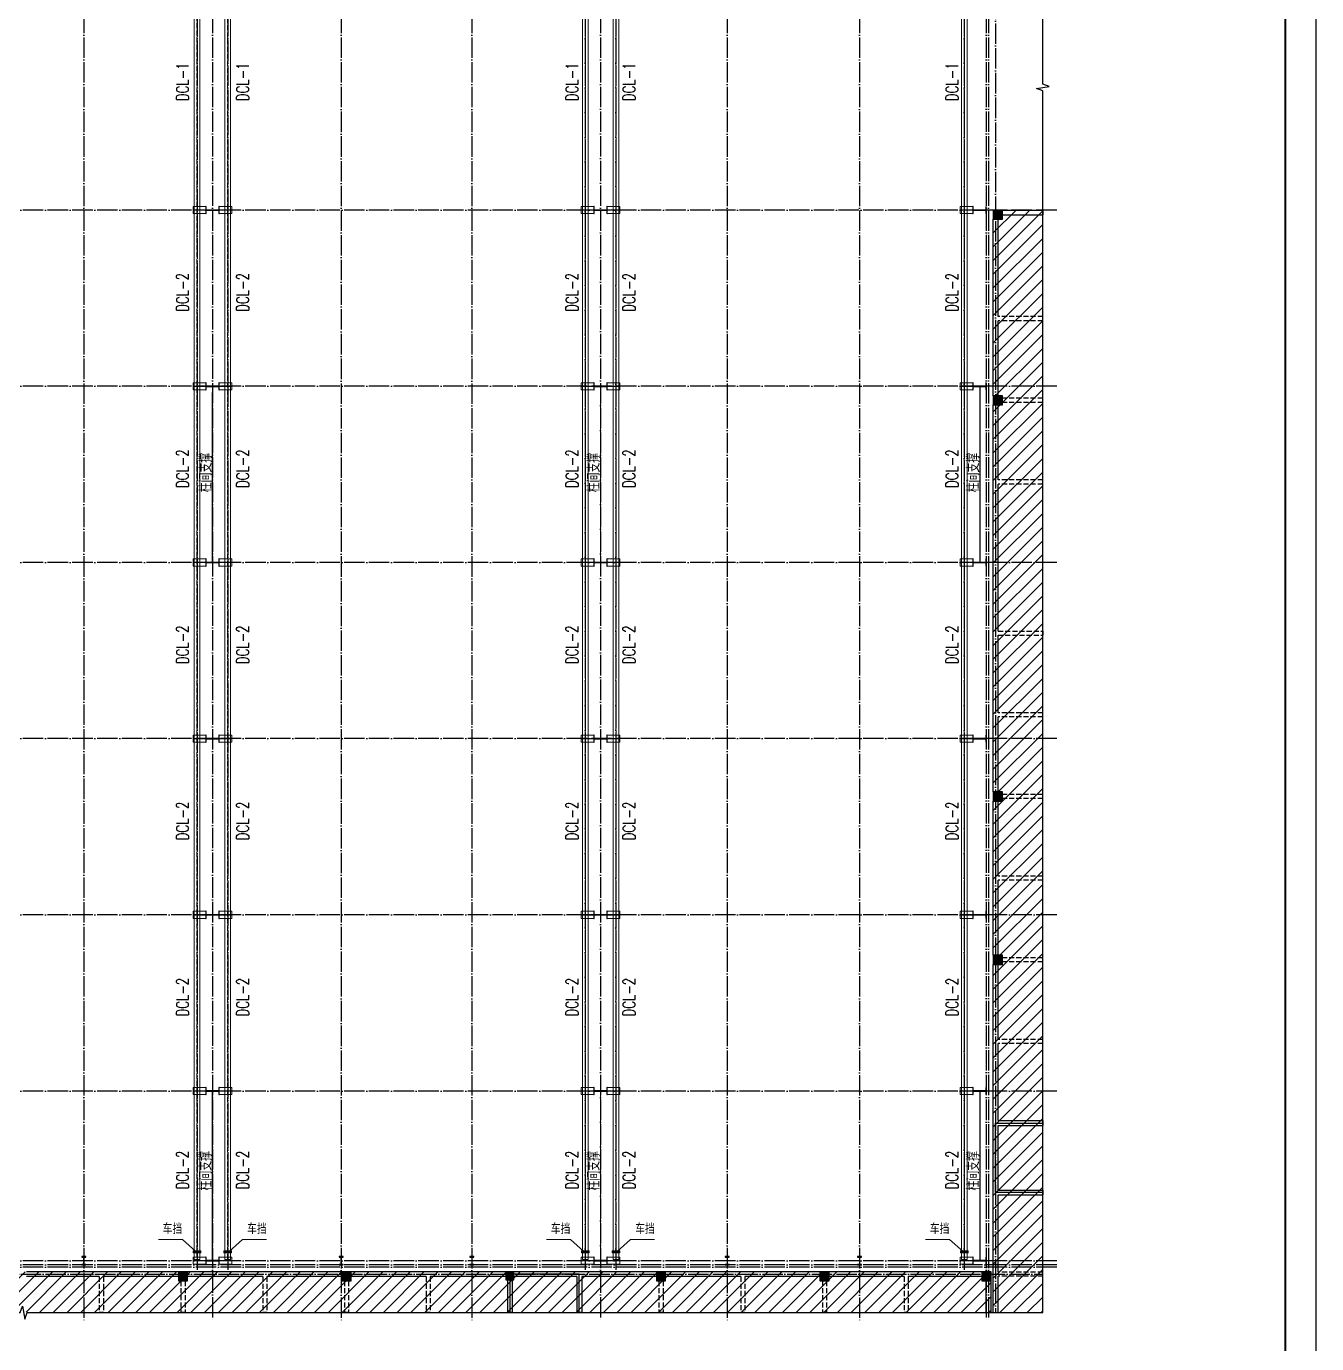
# Model space of a CAD drawing. Extents: x 447413 to 2975780, y -1432727 to 1301644.
# Drawn here: x 2316756 to 2379922, y -103182 to -38659 of the extents above; entities that cross this region are included whole.
import ezdxf
from ezdxf.enums import TextEntityAlignment as Align

# ---------------------------------------------------------------- set-up
doc = ezdxf.new("R2010")
doc.units = 0
doc.header["$LTSCALE"] = 1000
doc.header["$MEASUREMENT"] = 0
doc.linetypes.add('DASH', pattern=[0.35, 0.25, -0.1])
doc.linetypes.add('DOTE', pattern=[2.42, 2, -0.2, 0.02, -0.2])
for name, color, linetype in [('3T_WOOD', 21, 'Continuous'), ('__0', 7, 'Continuous'), ('COLUMN', 9, 'Continuous'), ('DIM_SYMB', 3, 'Continuous'), ('DOTE', 1, 'Continuous'), ('PUB_HATCH', 8, 'Continuous'), ('PUB_TEXT', 7, 'Continuous'), ('X公厕', 21, 'Continuous'), ('图框', 253, 'Continuous'), ('柱子', 3, 'Continuous'), ('柱间支撑', 5, 'Continuous')]:
    doc.layers.add(name, color=color, linetype=linetype)
for name, color, linetype, lineweight in [('BEAM_CON', 4, 'Continuous', 0), ('WALL', 140, 'Continuous', 25), ('钢梁', 141, 'Continuous', 18)]:
    doc.layers.add(name, color=color, linetype=linetype, lineweight=lineweight)
doc.styles.add('HZTXT', font='romans.shx', dxfattribs={"bigfont": 'hztxt.shx'})
doc.styles.add('TSSD_REIN', font='Tssdeng.shx', dxfattribs={"width": 0.7, "bigfont": 'hztxt.shx'})
doc.styles.add('样式 1', font='Tssdeng.shx', dxfattribs={"width": 0.7, "bigfont": 'hztxt.shx'})

# ---------------------------------------------------------------- blocks, each defined once
blk = doc.blocks.new('A$C6B0021A6')
at = {"layer": '图框', "color": 2, "const_width": 40, "elevation": -84000}
blk.add_lwpolyline([(20, 84120), (118920, 84120), (118920, 20), (20, 20)], close=True, dxfattribs=at)
at = {"layer": '图框', "color": 153, "const_width": 58, "elevation": -84000}
blk.add_lwpolyline([(111420, 1020), (2520, 1020), (2520, 83120), (111420, 83120)], close=True, dxfattribs=at)
blk = doc.blocks.new('_FZH')
blk.add_lwpolyline([(-0.5, -0.5), (0.5, -0.5), (0.5, 0.5), (-0.5, 0.5)], close=True)
at = {"layer": 'PUB_HATCH'}
blk.add_solid([(-0.5, -0.5), (0.5, -0.5), (-0.5, 0.5), (0.5, 0.5)], dxfattribs=at)

msp = doc.modelspace()

# ---------------------------------------------------------------- hatches: boundary and pattern name
at = {"layer": 'PUB_HATCH'}
h = msp.add_hatch(dxfattribs=at)
h.set_pattern_fill('ANSI31', color=256, scale=300, style=0)
h.set_pattern_definition([(45, (2335527.2, -32885.7), (-336.7596, 336.7596), [])])
h.paths.add_polyline_path([(2364085.8, -47659), (2366515.7, -47659), (2366515.7, -101663.5), (2364085.8, -101663.5)])
h = msp.add_hatch(dxfattribs=at)
h.set_pattern_fill('ANSI31', color=256, scale=300, style=0)
h.set_pattern_definition([(45, (2031895.8, -32885.7), (-336.7596, 336.7596), [])])
h.paths.add_polyline_path([(2363985.8, -99668.5), (2267966.1, -99668.5), (2267966.1, -101636.9), (2363985.8, -101636.9)])

# ---------------------------------------------------------------- linework, layer by layer
at = {"layer": '3T_WOOD', "linetype": 'DASH'}
for p, q in [((2366515.7, -52878.5, 126000), (2364325.8, -52878.5, 126000)), ((2366515.7, -53078.5, 126000), (2366515.7, -52878.5, 126000)), ((2366515.7, -53078.5, 126000), (2364325.8, -53078.5, 126000)), ((2366515.7, -56878.5, 126000), (2364535.8, -56878.5, 126000)), ((2366515.7, -57078.5, 126000), (2364535.8, -57078.5, 126000)), ((2366515.7, -57078.5, 126000), (2366515.7, -56878.5, 126000)), ((2366515.7, -60878.5, 126000), (2364325.8, -60878.5, 126000)), ((2366515.7, -61078.5, 126000), (2364325.8, -61078.5, 126000)), ((2366515.7, -61078.5, 126000), (2366515.7, -60878.5, 126000)), ((2364325.8, -68278.5, 126000), (2366515.7, -68278.5, 126000)), ((2366515.7, -68278.5, 126000), (2366515.7, -68478.5, 126000)), ((2364325.8, -68478.5, 126000), (2366515.7, -68478.5, 126000)), ((2366515.7, -72278.5, 126000), (2364325.8, -72278.5, 126000)), ((2366515.7, -72478.5, 126000), (2364325.8, -72478.5, 126000)), ((2366515.7, -72478.5, 126000), (2366515.7, -72278.5, 126000)), ((2366515.7, -76278.5, 126000), (2364535.8, -76278.5, 126000)), ((2366515.7, -76478.5, 126000), (2364535.8, -76478.5, 126000)), ((2366515.7, -76478.5, 126000), (2366515.7, -76278.5, 126000)), ((2366515.7, -80278.5, 126000), (2364325.8, -80278.5, 126000)), ((2366515.7, -80478.5, 126000), (2364325.8, -80478.5, 126000)), ((2366515.7, -80478.5, 126000), (2366515.7, -80278.5, 126000)), ((2366515.7, -84278.5, 126000), (2364535.8, -84278.5, 126000)), ((2366515.7, -84478.5, 126000), (2364535.8, -84478.5, 126000)), ((2366515.7, -84478.5, 126000), (2366515.7, -84278.5, 126000)), ((2366515.7, -88278.5, 126000), (2364325.8, -88278.5, 126000)), ((2366515.7, -88478.5, 126000), (2366515.7, -88278.5, 126000)), ((2366515.7, -88478.5, 126000), (2364325.8, -88478.5, 126000)), ((2320326.1, -99898.5, 126000), (2320326.1, -101663.5, 126000)), ((2320526.1, -99898.5, 126000), (2320526.1, -101663.5, 126000)), ((2328326.1, -99898.5, 126000), (2328326.1, -101663.5, 126000)), ((2328526.1, -99898.5, 126000), (2328526.1, -101663.5, 126000)), ((2336326.1, -99898.5, 126000), (2336326.1, -101663.5, 126000)), ((2336526.1, -99898.5, 126000), (2336526.1, -101663.5, 126000)), ((2351726.1, -99898.5, 126000), (2351726.1, -101663.5, 126000)), ((2351926.1, -99898.5, 126000), (2351926.1, -101663.5, 126000)), ((2359726.1, -99898.5, 126000), (2359726.1, -101663.5, 126000)), ((2359926.1, -99898.5, 126000), (2359926.1, -101663.5, 126000)), ((2366515.7, -99678.5, 126000), (2364325.8, -99678.5, 126000)), ((2366515.7, -99878.5, 126000), (2364325.8, -99878.5, 126000)), ((2366515.7, -99878.5, 126000), (2366515.7, -99678.5, 126000)), ((2324326.1, -100108.5, 126000), (2324326.1, -101663.5, 126000)), ((2324526.1, -100108.5, 126000), (2324526.1, -101663.5, 126000)), ((2332326.1, -100108.5, 126000), (2332326.1, -101663.5, 126000)), ((2332526.1, -100108.5, 126000), (2332526.1, -101663.5, 126000)), ((2347726.1, -100108.5, 126000), (2347726.1, -101663.5, 126000)), ((2347926.1, -100108.5, 126000), (2347926.1, -101663.5, 126000)), ((2355726.1, -100108.5, 126000), (2355726.1, -101663.5, 126000)), ((2355926.1, -100108.5, 126000), (2355926.1, -101663.5, 126000)), ((2320526.1, -101663.5, 126000), (2320326.1, -101663.5, 126000)), ((2324526.1, -101663.5, 126000), (2324326.1, -101663.5, 126000)), ((2328526.1, -101663.5, 126000), (2328326.1, -101663.5, 126000)), ((2332526.1, -101663.5, 126000), (2332326.1, -101663.5, 126000)), ((2336526.1, -101663.5, 126000), (2336326.1, -101663.5, 126000)), ((2347926.1, -101663.5, 126000), (2347726.1, -101663.5, 126000)), ((2351926.1, -101663.5, 126000), (2351726.1, -101663.5, 126000)), ((2355926.1, -101663.5, 126000), (2355726.1, -101663.5, 126000)), ((2359926.1, -101663.5, 126000), (2359726.1, -101663.5, 126000))]:
    msp.add_line(p, q, dxfattribs=at)
at = {"layer": '__0', "ltscale": 5, "elevation": 126000}
msp.add_lwpolyline([(2364085.8, -47659), (2366515.7, -47659)], dxfattribs=at)
at = {"layer": 'BEAM_CON'}
for p, q in [((2323218.6, -98083.1, 126000), (2324396.8, -98083.1, 126000)), ((2324396.8, -98083.1, 126000), (2325054.6, -98669.4, 126000)), ((2327334.9, -98083.1, 126000), (2326677, -98669.4, 126000)), ((2328513, -98083.1, 126000), (2327334.9, -98083.1, 126000)), ((2342218.6, -98083.1, 126000), (2343396.8, -98083.1, 126000)), ((2343396.8, -98083.1, 126000), (2344054.6, -98669.4, 126000)), ((2346334.9, -98083.1, 126000), (2345677, -98669.4, 126000)), ((2347513, -98083.1, 126000), (2346334.9, -98083.1, 126000)), ((2360773.6, -98083.1, 126000), (2361951.8, -98083.1, 126000)), ((2361951.8, -98083.1, 126000), (2362609.6, -98669.4, 126000))]:
    msp.add_line(p, q, dxfattribs=at)
at = {"layer": 'BEAM_CON', "elevation": 126000}
for points in [[(2325255.8, -99053.8), (2325255.8, 15744.8), (2324975.8, 15744.8), (2324975.8, -99053.8)], [(2326475.8, -99053.8), (2326475.8, 15744.8), (2326755.8, 15744.8), (2326755.8, -99053.8)], [(2344255.8, -99053.8), (2344255.8, 15744.8), (2343975.8, 15744.8), (2343975.8, -99053.8)], [(2345475.8, -99053.8), (2345475.8, 15744.8), (2345755.8, 15744.8), (2345755.8, -99053.8)], [(2362810.8, -99053.8), (2362810.8, 15744.8), (2362530.8, 15744.8), (2362530.8, -99053.8)]]:
    msp.add_lwpolyline(points, close=True, dxfattribs=at)
at = {"layer": 'BEAM_CON', "linetype": 'DASH', "elevation": 126000}
for points in [[(2325125.8, -99053.8), (2325125.8, 15744.8), (2325105.8, 15744.8), (2325105.8, -99053.8)], [(2326605.8, -99053.8), (2326605.8, 15744.8), (2326625.8, 15744.8), (2326625.8, -99053.8)], [(2344125.8, -99053.8), (2344125.8, 15744.8), (2344105.8, 15744.8), (2344105.8, -99053.8)], [(2345605.8, -99053.8), (2345605.8, 15744.8), (2345625.8, 15744.8), (2345625.8, -99053.8)], [(2362680.8, -99053.8), (2362680.8, 15744.8), (2362660.8, 15744.8), (2362660.8, -99053.8)]]:
    msp.add_lwpolyline(points, close=True, dxfattribs=at)
at = {"layer": 'DIM_SYMB', "elevation": 126000}
for points in [[(2366515.7, -101663.5), (2366515.7, -41826.1), (2366200.7, -41711.4), (2366830.7, -41600.4), (2366515.7, -41488.6), (2366515.7, 18348.8)], [(2266739.9, -101663.5), (2316459.1, -101663.5), (2316573.7, -101348.5), (2316684.8, -101978.5), (2316796.6, -101663.5), (2366515.7, -101663.5)]]:
    msp.add_lwpolyline(points, dxfattribs=at)
at = {"layer": 'DOTE', "color": 8, "linetype": 'DOTE', "ltscale": 0.5}
for p, q in [((2325865.8, 18882.2, 126000), (2325865.8, -102105.1, 126000)), ((2344865.8, 18882.2, 126000), (2344865.8, -102105.1, 126000)), ((2363865.8, 18882.2, 126000), (2363865.8, -102105.1, 126000)), ((2367195, -56288.5, 126000), (2266776.3, -56288.5, 126000)), ((2367195, -64918.5, 126000), (2266776.3, -64918.5, 126000)), ((2367195, -73548.5, 126000), (2266776.3, -73548.5, 126000)), ((2367195, -82178.5, 126000), (2266776.3, -82178.5, 126000)), ((2367195, -90808.5, 126000), (2266776.3, -90808.5, 126000)), ((2367195, -99118.5, 126000), (2266776.3, -99118.5, 126000)), ((2367195, -99438.5, 126000), (2266776.3, -99438.5, 126000))]:
    msp.add_line(p, q, dxfattribs=at)
at = {"layer": 'DOTE', "linetype": 'DOTE', "ltscale": 0.5}
for p, q in [((2363745.8, 18882.2, 126000), (2363745.8, -102105.1, 126000)), ((2367195, -47659, 126000), (2266776.3, -47659, 126000)), ((2367195, -99318.5, 126000), (2266776.3, -99318.5, 126000))]:
    msp.add_line(p, q, dxfattribs=at)
at = {"layer": 'DOTE', "color": 4, "linetype": 'DOTE', "ltscale": 0.5}
for p, q in [((2325115.8, 16299.7, 126000), (2325115.8, -99574.3, 126000)), ((2326615.8, 16299.7, 126000), (2326615.8, -99574.3, 126000)), ((2344115.8, 16299.7, 126000), (2344115.8, -99574.3, 126000)), ((2345615.8, 16299.7, 126000), (2345615.8, -99574.3, 126000)), ((2362670.8, 16299.7, 126000), (2362670.8, -99574.3, 126000))]:
    msp.add_line(p, q, dxfattribs=at)
at = {"layer": 'DOTE', "color": 8, "linetype": 'DOTE', "ltscale": 0.5, "elevation": 126000}
for points in [[(2319566.1, 18874.7), (2319566.1, -102111.2)], [(2332166.1, 18874.7), (2332166.1, -102111.2)], [(2338566.1, 18874.7), (2338566.1, -102111.2)], [(2351066.1, 18874.7), (2351066.1, -102111.2)], [(2357546.1, 18874.7), (2357546.1, -102111.2)], [(2364205.8, 18348.8), (2364205.8, -101663.5)], [(2268086.1, -99778.5), (2366515.7, -99778.5)]]:
    msp.add_lwpolyline(points, dxfattribs=at)
at = {"layer": 'WALL'}
for p, q in [((2364535.8, -47659, 126000), (2366515.7, -47659, 126000)), ((2366515.7, -47659, 126000), (2366515.7, -47899, 126000)), ((2364085.8, -52978.5, 126000), (2364085.8, -48109, 126000)), ((2364325.8, -52878.5, 126000), (2364325.8, -48109, 126000)), ((2364535.8, -47899, 126000), (2366515.7, -47899, 126000)), ((2364085.8, -56753.5, 126000), (2364085.8, -52978.5, 126000)), ((2364325.8, -56753.5, 126000), (2364325.8, -53078.5, 126000)), ((2364085.8, -60978.5, 126000), (2364085.8, -57203.5, 126000)), ((2364325.8, -60878.5, 126000), (2364325.8, -57203.5, 126000)), ((2364085.8, -68378.5, 126000), (2364085.8, -60978.5, 126000)), ((2364325.8, -68278.5, 126000), (2364325.8, -61078.5, 126000)), ((2364085.8, -72378.5, 126000), (2364085.8, -68378.5, 126000)), ((2364325.8, -72278.5, 126000), (2364325.8, -68478.5, 126000)), ((2364085.8, -76153.5, 126000), (2364085.8, -72378.5, 126000)), ((2364325.8, -76153.5, 126000), (2364325.8, -72478.5, 126000)), ((2364085.8, -80378.5, 126000), (2364085.8, -76603.5, 126000)), ((2364325.8, -80278.5, 126000), (2364325.8, -76603.5, 126000)), ((2364085.8, -84153.5, 126000), (2364085.8, -80378.5, 126000)), ((2364325.8, -84153.5, 126000), (2364325.8, -80478.5, 126000)), ((2364085.8, -88378.5, 126000), (2364085.8, -84603.5, 126000)), ((2364325.8, -88278.5, 126000), (2364325.8, -84603.5, 126000)), ((2364085.8, -92378.5, 126000), (2364085.8, -88378.5, 126000)), ((2364325.8, -92258.5, 126000), (2364325.8, -88478.5, 126000)), ((2364325.8, -92258.5, 126000), (2366515.7, -92258.5, 126000)), ((2366515.7, -92258.5, 126000), (2366515.7, -92498.5, 126000)), ((2364085.8, -95778.5, 126000), (2364085.8, -92378.5, 126000)), ((2364325.8, -92498.5, 126000), (2366515.7, -92498.5, 126000)), ((2364325.8, -95658.5, 126000), (2364325.8, -92498.5, 126000)), ((2364085.8, -99778.5, 126000), (2364085.8, -95778.5, 126000)), ((2364325.8, -95658.5, 126000), (2366515.7, -95658.5, 126000)), ((2364325.8, -99678.5, 126000), (2364325.8, -95898.5, 126000)), ((2364325.8, -95898.5, 126000), (2366515.7, -95898.5, 126000)), ((2366515.7, -95658.5, 126000), (2366515.7, -95898.5, 126000)), ((2320426.1, -99658.5, 126000), (2316756.1, -99658.5, 126000)), ((2320326.1, -99898.5, 126000), (2316756.1, -99898.5, 126000)), ((2324201.1, -99658.5, 126000), (2320426.1, -99658.5, 126000)), ((2324201.1, -99898.5, 126000), (2320526.1, -99898.5, 126000)), ((2328426.1, -99658.5, 126000), (2324651.1, -99658.5, 126000)), ((2328326.1, -99898.5, 126000), (2324651.1, -99898.5, 126000)), ((2332201.1, -99658.5, 126000), (2328426.1, -99658.5, 126000)), ((2332201.1, -99898.5, 126000), (2328526.1, -99898.5, 126000)), ((2336426.1, -99658.5, 126000), (2332651.1, -99658.5, 126000)), ((2336326.1, -99898.5, 126000), (2332651.1, -99898.5, 126000)), ((2340226, -99658.5, 126000), (2336426.1, -99658.5, 126000)), ((2340226, -99898.5, 126000), (2336526.1, -99898.5, 126000)), ((2343826.1, -99658.5, 126000), (2340626, -99658.5, 126000)), ((2343706.1, -99898.5, 126000), (2340626, -99898.5, 126000)), ((2343706.1, -99898.5, 126000), (2343706.1, -101663.5, 126000)), ((2347601.1, -99658.5, 126000), (2343826.1, -99658.5, 126000)), ((2347601.1, -99898.5, 126000), (2343946.1, -99898.5, 126000)), ((2343946.1, -99898.5, 126000), (2343946.1, -101663.5, 126000)), ((2351826.1, -99658.5, 126000), (2348051.1, -99658.5, 126000)), ((2351726.1, -99898.5, 126000), (2348051.1, -99898.5, 126000)), ((2355601.1, -99658.5, 126000), (2351826.1, -99658.5, 126000)), ((2355601.1, -99898.5, 126000), (2351926.1, -99898.5, 126000)), ((2359826.1, -99658.5, 126000), (2356051.1, -99658.5, 126000)), ((2359726.1, -99898.5, 126000), (2356051.1, -99898.5, 126000)), ((2363535.8, -99658.5, 126000), (2359826.1, -99658.5, 126000)), ((2363535.8, -99898.5, 126000), (2359926.1, -99898.5, 126000)), ((2364085.8, -101663.5, 126000), (2364085.8, -99778.5, 126000)), ((2364325.8, -101663.5, 126000), (2364325.8, -99878.5, 126000)), ((2340306.1, -100058.5, 126000), (2340306.1, -101663.5, 126000)), ((2340546.1, -100058.5, 126000), (2340546.1, -101663.5, 126000)), ((2363745.8, -101663.5, 126000), (2363745.8, -100108.5, 126000)), ((2363985.8, -101663.5, 126000), (2363985.8, -100108.5, 126000)), ((2340546.1, -101663.5, 126000), (2340306.1, -101663.5, 126000)), ((2343946.1, -101663.5, 126000), (2343706.1, -101663.5, 126000)), ((2363745.8, -101663.5, 126000), (2363985.8, -101663.5, 126000)), ((2364085.8, -101663.5, 126000), (2364325.8, -101663.5, 126000))]:
    msp.add_line(p, q, dxfattribs=at)
at = {"layer": 'X公厕', "ltscale": 5, "elevation": 126000}
for points in [[(2366515.7, -95778.5), (2364205.8, -95778.5), (2364205.8, -92378.5), (2366515.7, -92378.5)], [(2343826.1, -101663.5), (2343826.1, -99778.5), (2340426.1, -99778.5), (2340426.1, -101663.5)]]:
    msp.add_lwpolyline(points, dxfattribs=at)
at = {"layer": '柱子', "color": 6, "ltscale": 100, "elevation": 126000}
for points in [[(2326176.8, -47655), (2325554.8, -47655), (2325554.8, -47484), (2325540.8, -47484), (2325540.8, -47834), (2325554.8, -47834), (2325554.8, -47663), (2326176.8, -47663), (2326176.8, -47834), (2326190.8, -47834), (2326190.8, -47484), (2326176.8, -47484)], [(2345176.8, -47655), (2344554.8, -47655), (2344554.8, -47484), (2344540.8, -47484), (2344540.8, -47834), (2344554.8, -47834), (2344554.8, -47663), (2345176.8, -47663), (2345176.8, -47834), (2345190.8, -47834), (2345190.8, -47484), (2345176.8, -47484)], [(2363731.8, -47655), (2363109.8, -47655), (2363109.8, -47484), (2363095.8, -47484), (2363095.8, -47834), (2363109.8, -47834), (2363109.8, -47663), (2363731.8, -47663), (2363731.8, -47834), (2363745.8, -47834), (2363745.8, -47484), (2363731.8, -47484)], [(2326176.8, -56284.5), (2325554.8, -56284.5), (2325554.8, -56113.5), (2325540.8, -56113.5), (2325540.8, -56463.5), (2325554.8, -56463.5), (2325554.8, -56292.5), (2326176.8, -56292.5), (2326176.8, -56463.5), (2326190.8, -56463.5), (2326190.8, -56113.5), (2326176.8, -56113.5)], [(2345176.8, -56284.5), (2344554.8, -56284.5), (2344554.8, -56113.5), (2344540.8, -56113.5), (2344540.8, -56463.5), (2344554.8, -56463.5), (2344554.8, -56292.5), (2345176.8, -56292.5), (2345176.8, -56463.5), (2345190.8, -56463.5), (2345190.8, -56113.5), (2345176.8, -56113.5)], [(2363731.8, -56284.5), (2363109.8, -56284.5), (2363109.8, -56113.5), (2363095.8, -56113.5), (2363095.8, -56463.5), (2363109.8, -56463.5), (2363109.8, -56292.5), (2363731.8, -56292.5), (2363731.8, -56463.5), (2363745.8, -56463.5), (2363745.8, -56113.5), (2363731.8, -56113.5)], [(2326176.8, -64914.5), (2325554.8, -64914.5), (2325554.8, -64743.5), (2325540.8, -64743.5), (2325540.8, -65093.5), (2325554.8, -65093.5), (2325554.8, -64922.5), (2326176.8, -64922.5), (2326176.8, -65093.5), (2326190.8, -65093.5), (2326190.8, -64743.5), (2326176.8, -64743.5)], [(2345176.8, -64914.5), (2344554.8, -64914.5), (2344554.8, -64743.5), (2344540.8, -64743.5), (2344540.8, -65093.5), (2344554.8, -65093.5), (2344554.8, -64922.5), (2345176.8, -64922.5), (2345176.8, -65093.5), (2345190.8, -65093.5), (2345190.8, -64743.5), (2345176.8, -64743.5)], [(2363731.8, -64914.5), (2363109.8, -64914.5), (2363109.8, -64743.5), (2363095.8, -64743.5), (2363095.8, -65093.5), (2363109.8, -65093.5), (2363109.8, -64922.5), (2363731.8, -64922.5), (2363731.8, -65093.5), (2363745.8, -65093.5), (2363745.8, -64743.5), (2363731.8, -64743.5)], [(2326176.8, -73544.5), (2325554.8, -73544.5), (2325554.8, -73373.5), (2325540.8, -73373.5), (2325540.8, -73723.5), (2325554.8, -73723.5), (2325554.8, -73552.5), (2326176.8, -73552.5), (2326176.8, -73723.5), (2326190.8, -73723.5), (2326190.8, -73373.5), (2326176.8, -73373.5)], [(2345176.8, -73544.5), (2344554.8, -73544.5), (2344554.8, -73373.5), (2344540.8, -73373.5), (2344540.8, -73723.5), (2344554.8, -73723.5), (2344554.8, -73552.5), (2345176.8, -73552.5), (2345176.8, -73723.5), (2345190.8, -73723.5), (2345190.8, -73373.5), (2345176.8, -73373.5)], [(2363731.8, -73544.5), (2363109.8, -73544.5), (2363109.8, -73373.5), (2363095.8, -73373.5), (2363095.8, -73723.5), (2363109.8, -73723.5), (2363109.8, -73552.5), (2363731.8, -73552.5), (2363731.8, -73723.5), (2363745.8, -73723.5), (2363745.8, -73373.5), (2363731.8, -73373.5)], [(2326176.8, -82174.5), (2325554.8, -82174.5), (2325554.8, -82003.5), (2325540.8, -82003.5), (2325540.8, -82353.5), (2325554.8, -82353.5), (2325554.8, -82182.5), (2326176.8, -82182.5), (2326176.8, -82353.5), (2326190.8, -82353.5), (2326190.8, -82003.5), (2326176.8, -82003.5)], [(2345176.8, -82174.5), (2344554.8, -82174.5), (2344554.8, -82003.5), (2344540.8, -82003.5), (2344540.8, -82353.5), (2344554.8, -82353.5), (2344554.8, -82182.5), (2345176.8, -82182.5), (2345176.8, -82353.5), (2345190.8, -82353.5), (2345190.8, -82003.5), (2345176.8, -82003.5)], [(2363731.8, -82174.5), (2363109.8, -82174.5), (2363109.8, -82003.5), (2363095.8, -82003.5), (2363095.8, -82353.5), (2363109.8, -82353.5), (2363109.8, -82182.5), (2363731.8, -82182.5), (2363731.8, -82353.5), (2363745.8, -82353.5), (2363745.8, -82003.5), (2363731.8, -82003.5)], [(2326176.8, -90804.5), (2325554.8, -90804.5), (2325554.8, -90633.5), (2325540.8, -90633.5), (2325540.8, -90983.5), (2325554.8, -90983.5), (2325554.8, -90812.5), (2326176.8, -90812.5), (2326176.8, -90983.5), (2326190.8, -90983.5), (2326190.8, -90633.5), (2326176.8, -90633.5)], [(2345176.8, -90804.5), (2344554.8, -90804.5), (2344554.8, -90633.5), (2344540.8, -90633.5), (2344540.8, -90983.5), (2344554.8, -90983.5), (2344554.8, -90812.5), (2345176.8, -90812.5), (2345176.8, -90983.5), (2345190.8, -90983.5), (2345190.8, -90633.5), (2345176.8, -90633.5)], [(2363731.8, -90804.5), (2363109.8, -90804.5), (2363109.8, -90633.5), (2363095.8, -90633.5), (2363095.8, -90983.5), (2363109.8, -90983.5), (2363109.8, -90812.5), (2363731.8, -90812.5), (2363731.8, -90983.5), (2363745.8, -90983.5), (2363745.8, -90633.5), (2363731.8, -90633.5)], [(2326176.8, -99114.5), (2325554.8, -99114.5), (2325554.8, -98943.5), (2325540.8, -98943.5), (2325540.8, -99293.5), (2325554.8, -99293.5), (2325554.8, -99122.5), (2326176.8, -99122.5), (2326176.8, -99293.5), (2326190.8, -99293.5), (2326190.8, -98943.5), (2326176.8, -98943.5)], [(2345176.8, -99114.5), (2344554.8, -99114.5), (2344554.8, -98943.5), (2344540.8, -98943.5), (2344540.8, -99293.5), (2344554.8, -99293.5), (2344554.8, -99122.5), (2345176.8, -99122.5), (2345176.8, -99293.5), (2345190.8, -99293.5), (2345190.8, -98943.5), (2345176.8, -98943.5)], [(2363731.8, -99114.5), (2363109.8, -99114.5), (2363109.8, -98943.5), (2363095.8, -98943.5), (2363095.8, -99293.5), (2363109.8, -99293.5), (2363109.8, -99122.5), (2363731.8, -99122.5), (2363731.8, -99293.5), (2363745.8, -99293.5), (2363745.8, -98943.5), (2363731.8, -98943.5)]]:
    msp.add_lwpolyline(points, close=True, dxfattribs=at)
for points in [[(2319666.1, -98939.5), (2319666.1, -98918.5), (2319466.1, -98918.5), (2319466.1, -98939.5), (2319546.6, -98939.5, -0.4142136), (2319559.6, -98952.5), (2319559.6, -99284.5, -0.4142136), (2319546.6, -99297.5), (2319466.1, -99297.5), (2319466.1, -99318.5), (2319666.1, -99318.5), (2319666.1, -99297.5), (2319585.6, -99297.5, -0.4142136), (2319572.6, -99284.5), (2319572.6, -98952.5, -0.4142136), (2319585.6, -98939.5)], [(2332266.1, -98939.5), (2332266.1, -98918.5), (2332066.1, -98918.5), (2332066.1, -98939.5), (2332146.6, -98939.5, -0.4142136), (2332159.6, -98952.5), (2332159.6, -99284.5, -0.4142136), (2332146.6, -99297.5), (2332066.1, -99297.5), (2332066.1, -99318.5), (2332266.1, -99318.5), (2332266.1, -99297.5), (2332185.6, -99297.5, -0.4142136), (2332172.6, -99284.5), (2332172.6, -98952.5, -0.4142136), (2332185.6, -98939.5)], [(2338666.1, -98939.5), (2338666.1, -98918.5), (2338466.1, -98918.5), (2338466.1, -98939.5), (2338546.6, -98939.5, -0.4142136), (2338559.6, -98952.5), (2338559.6, -99284.5, -0.4142136), (2338546.6, -99297.5), (2338466.1, -99297.5), (2338466.1, -99318.5), (2338666.1, -99318.5), (2338666.1, -99297.5), (2338585.6, -99297.5, -0.4142136), (2338572.6, -99284.5), (2338572.6, -98952.5, -0.4142136), (2338585.6, -98939.5)], [(2351166.1, -98939.5), (2351166.1, -98918.5), (2350966.1, -98918.5), (2350966.1, -98939.5), (2351046.6, -98939.5, -0.4142136), (2351059.6, -98952.5), (2351059.6, -99284.5, -0.4142136), (2351046.6, -99297.5), (2350966.1, -99297.5), (2350966.1, -99318.5), (2351166.1, -99318.5), (2351166.1, -99297.5), (2351085.6, -99297.5, -0.4142136), (2351072.6, -99284.5), (2351072.6, -98952.5, -0.4142136), (2351085.6, -98939.5)], [(2357646.1, -98939.5), (2357646.1, -98918.5), (2357446.1, -98918.5), (2357446.1, -98939.5), (2357526.6, -98939.5, -0.4142136), (2357539.6, -98952.5), (2357539.6, -99284.5, -0.4142136), (2357526.6, -99297.5), (2357446.1, -99297.5), (2357446.1, -99318.5), (2357646.1, -99318.5), (2357646.1, -99297.5), (2357565.6, -99297.5, -0.4142136), (2357552.6, -99284.5), (2357552.6, -98952.5, -0.4142136), (2357565.6, -98939.5)]]:
    msp.add_lwpolyline(points, format="xyb", close=True, dxfattribs=at)
at = {"layer": '柱间支撑', "linetype": 'DASH', "ltscale": 2.5, "const_width": 60, "elevation": 126000}
for points in [[(2325866.1, -56288.5), (2325861.5, -64910.5)], [(2344866.1, -56288.5), (2344861.5, -64910.5)], [(2363442.8, -56288.5), (2363438.2, -64910.5)], [(2325865.9, -90800.5), (2325861.5, -99110.5)], [(2344865.9, -90800.5), (2344861.5, -99110.5)], [(2363442.6, -90800.5), (2363438.2, -99110.5)]]:
    msp.add_lwpolyline(points, dxfattribs=at)
at = {"layer": '钢梁', "elevation": 126000}
for points in [[(2324915.8, -47834), (2324915.8, -47484), (2325540.8, -47484), (2325540.8, -47834)], [(2324915.8, -47669), (2324915.8, -47649), (2325540.8, -47649), (2325540.8, -47669)], [(2326815.8, -47834), (2326815.8, -47484), (2326190.8, -47484), (2326190.8, -47834)], [(2326815.8, -47669), (2326815.8, -47649), (2326190.8, -47649), (2326190.8, -47669)], [(2343915.8, -47834), (2343915.8, -47484), (2344540.8, -47484), (2344540.8, -47834)], [(2343915.8, -47669), (2343915.8, -47649), (2344540.8, -47649), (2344540.8, -47669)], [(2345815.8, -47834), (2345815.8, -47484), (2345190.8, -47484), (2345190.8, -47834)], [(2345815.8, -47669), (2345815.8, -47649), (2345190.8, -47649), (2345190.8, -47669)], [(2362470.8, -47834), (2362470.8, -47484), (2363095.8, -47484), (2363095.8, -47834)], [(2362470.8, -47669), (2362470.8, -47649), (2363095.8, -47649), (2363095.8, -47669)], [(2324915.8, -56463.5), (2324915.8, -56113.5), (2325540.8, -56113.5), (2325540.8, -56463.5)], [(2326815.8, -56463.5), (2326815.8, -56113.5), (2326190.8, -56113.5), (2326190.8, -56463.5)], [(2343915.8, -56463.5), (2343915.8, -56113.5), (2344540.8, -56113.5), (2344540.8, -56463.5)], [(2345815.8, -56463.5), (2345815.8, -56113.5), (2345190.8, -56113.5), (2345190.8, -56463.5)], [(2362470.8, -56463.5), (2362470.8, -56113.5), (2363095.8, -56113.5), (2363095.8, -56463.5)], [(2324915.8, -56298.5), (2324915.8, -56278.5), (2325540.8, -56278.5), (2325540.8, -56298.5)], [(2326815.8, -56298.5), (2326815.8, -56278.5), (2326190.8, -56278.5), (2326190.8, -56298.5)], [(2343915.8, -56298.5), (2343915.8, -56278.5), (2344540.8, -56278.5), (2344540.8, -56298.5)], [(2345815.8, -56298.5), (2345815.8, -56278.5), (2345190.8, -56278.5), (2345190.8, -56298.5)], [(2362470.8, -56298.5), (2362470.8, -56278.5), (2363095.8, -56278.5), (2363095.8, -56298.5)], [(2324915.8, -65093.5), (2324915.8, -64743.5), (2325540.8, -64743.5), (2325540.8, -65093.5)], [(2324915.8, -64928.5), (2324915.8, -64908.5), (2325540.8, -64908.5), (2325540.8, -64928.5)], [(2326815.8, -65093.5), (2326815.8, -64743.5), (2326190.8, -64743.5), (2326190.8, -65093.5)], [(2326815.8, -64928.5), (2326815.8, -64908.5), (2326190.8, -64908.5), (2326190.8, -64928.5)], [(2343915.8, -65093.5), (2343915.8, -64743.5), (2344540.8, -64743.5), (2344540.8, -65093.5)], [(2343915.8, -64928.5), (2343915.8, -64908.5), (2344540.8, -64908.5), (2344540.8, -64928.5)], [(2345815.8, -65093.5), (2345815.8, -64743.5), (2345190.8, -64743.5), (2345190.8, -65093.5)], [(2345815.8, -64928.5), (2345815.8, -64908.5), (2345190.8, -64908.5), (2345190.8, -64928.5)], [(2362470.8, -65093.5), (2362470.8, -64743.5), (2363095.8, -64743.5), (2363095.8, -65093.5)], [(2362470.8, -64928.5), (2362470.8, -64908.5), (2363095.8, -64908.5), (2363095.8, -64928.5)], [(2324915.8, -73723.5), (2324915.8, -73373.5), (2325540.8, -73373.5), (2325540.8, -73723.5)], [(2324915.8, -73558.5), (2324915.8, -73538.5), (2325540.8, -73538.5), (2325540.8, -73558.5)], [(2326815.8, -73723.5), (2326815.8, -73373.5), (2326190.8, -73373.5), (2326190.8, -73723.5)], [(2326815.8, -73558.5), (2326815.8, -73538.5), (2326190.8, -73538.5), (2326190.8, -73558.5)], [(2343915.8, -73723.5), (2343915.8, -73373.5), (2344540.8, -73373.5), (2344540.8, -73723.5)], [(2343915.8, -73558.5), (2343915.8, -73538.5), (2344540.8, -73538.5), (2344540.8, -73558.5)], [(2345815.8, -73723.5), (2345815.8, -73373.5), (2345190.8, -73373.5), (2345190.8, -73723.5)], [(2345815.8, -73558.5), (2345815.8, -73538.5), (2345190.8, -73538.5), (2345190.8, -73558.5)], [(2362470.8, -73723.5), (2362470.8, -73373.5), (2363095.8, -73373.5), (2363095.8, -73723.5)], [(2362470.8, -73558.5), (2362470.8, -73538.5), (2363095.8, -73538.5), (2363095.8, -73558.5)], [(2324915.8, -82353.5), (2324915.8, -82003.5), (2325540.8, -82003.5), (2325540.8, -82353.5)], [(2324915.8, -82188.5), (2324915.8, -82168.5), (2325540.8, -82168.5), (2325540.8, -82188.5)], [(2326815.8, -82353.5), (2326815.8, -82003.5), (2326190.8, -82003.5), (2326190.8, -82353.5)], [(2326815.8, -82188.5), (2326815.8, -82168.5), (2326190.8, -82168.5), (2326190.8, -82188.5)], [(2343915.8, -82353.5), (2343915.8, -82003.5), (2344540.8, -82003.5), (2344540.8, -82353.5)], [(2343915.8, -82188.5), (2343915.8, -82168.5), (2344540.8, -82168.5), (2344540.8, -82188.5)], [(2345815.8, -82353.5), (2345815.8, -82003.5), (2345190.8, -82003.5), (2345190.8, -82353.5)], [(2345815.8, -82188.5), (2345815.8, -82168.5), (2345190.8, -82168.5), (2345190.8, -82188.5)], [(2362470.8, -82353.5), (2362470.8, -82003.5), (2363095.8, -82003.5), (2363095.8, -82353.5)], [(2362470.8, -82188.5), (2362470.8, -82168.5), (2363095.8, -82168.5), (2363095.8, -82188.5)], [(2324915.8, -90983.5), (2324915.8, -90633.5), (2325540.8, -90633.5), (2325540.8, -90983.5)], [(2324915.8, -90818.5), (2324915.8, -90798.5), (2325540.8, -90798.5), (2325540.8, -90818.5)], [(2326815.8, -90983.5), (2326815.8, -90633.5), (2326190.8, -90633.5), (2326190.8, -90983.5)], [(2326815.8, -90818.5), (2326815.8, -90798.5), (2326190.8, -90798.5), (2326190.8, -90818.5)], [(2343915.8, -90983.5), (2343915.8, -90633.5), (2344540.8, -90633.5), (2344540.8, -90983.5)], [(2343915.8, -90818.5), (2343915.8, -90798.5), (2344540.8, -90798.5), (2344540.8, -90818.5)], [(2345815.8, -90983.5), (2345815.8, -90633.5), (2345190.8, -90633.5), (2345190.8, -90983.5)], [(2345815.8, -90818.5), (2345815.8, -90798.5), (2345190.8, -90798.5), (2345190.8, -90818.5)], [(2362470.8, -90983.5), (2362470.8, -90633.5), (2363095.8, -90633.5), (2363095.8, -90983.5)], [(2362470.8, -90818.5), (2362470.8, -90798.5), (2363095.8, -90798.5), (2363095.8, -90818.5)], [(2324928.3, -98638.2), (2324928.3, -98681.9), (2325303.3, -98681.9), (2325303.3, -98638.2)], [(2324928.3, -98725.7), (2324928.3, -98681.9), (2325303.3, -98681.9), (2325303.3, -98725.7)], [(2326428.3, -98642.4), (2326428.3, -98686.1), (2326803.3, -98686.1), (2326803.3, -98642.4)], [(2326428.3, -98729.9), (2326428.3, -98686.1), (2326803.3, -98686.1), (2326803.3, -98729.9)], [(2343928.3, -98638.2), (2343928.3, -98681.9), (2344303.3, -98681.9), (2344303.3, -98638.2)], [(2343928.3, -98725.7), (2343928.3, -98681.9), (2344303.3, -98681.9), (2344303.3, -98725.7)], [(2345428.3, -98642.4), (2345428.3, -98686.1), (2345803.3, -98686.1), (2345803.3, -98642.4)], [(2345428.3, -98729.9), (2345428.3, -98686.1), (2345803.3, -98686.1), (2345803.3, -98729.9)], [(2362483.3, -98638.2), (2362483.3, -98681.9), (2362858.3, -98681.9), (2362858.3, -98638.2)], [(2362483.3, -98725.7), (2362483.3, -98681.9), (2362858.3, -98681.9), (2362858.3, -98725.7)], [(2324915.8, -99293.5), (2324915.8, -98943.5), (2325540.8, -98943.5), (2325540.8, -99293.5)], [(2324915.8, -99128.5), (2324915.8, -99108.5), (2325540.8, -99108.5), (2325540.8, -99128.5)], [(2326815.8, -99293.5), (2326815.8, -98943.5), (2326190.8, -98943.5), (2326190.8, -99293.5)], [(2326815.8, -99128.5), (2326815.8, -99108.5), (2326190.8, -99108.5), (2326190.8, -99128.5)], [(2343915.8, -99293.5), (2343915.8, -98943.5), (2344540.8, -98943.5), (2344540.8, -99293.5)], [(2343915.8, -99128.5), (2343915.8, -99108.5), (2344540.8, -99108.5), (2344540.8, -99128.5)], [(2345815.8, -99293.5), (2345815.8, -98943.5), (2345190.8, -98943.5), (2345190.8, -99293.5)], [(2345815.8, -99128.5), (2345815.8, -99108.5), (2345190.8, -99108.5), (2345190.8, -99128.5)], [(2362470.8, -99293.5), (2362470.8, -98943.5), (2363095.8, -98943.5), (2363095.8, -99293.5)], [(2362470.8, -99128.5), (2362470.8, -99108.5), (2363095.8, -99108.5), (2363095.8, -99128.5)]]:
    msp.add_lwpolyline(points, close=True, dxfattribs=at)

# ---------------------------------------------------------------- block references
at = {"xscale": 1.5, "yscale": 1.5, "zscale": 1.5, "rotation": 270}
msp.add_blockref('A$C6B0021A6', (2253712, 31891.5, 126000), dxfattribs=at)
at = {"layer": 'COLUMN'}
for p, xscale, yscale, zscale, rotation in [((2364310.8, -47884, 126000), 450, 450, 450, 90), ((2364310.8, -56978.5, 126000), 450, 450, 450, 90), ((2364310.8, -76378.5, 126000), 450, 450, 450, 90), ((2364310.8, -84378.5, 126000), 450, 450, 450, 90), ((2324426.1, -99883.5, 126000), 450, 450, 450, 90), ((2332426.1, -99883.5, 126000), 450, 450, 450, 90), ((2340426, -99858.5, 126000), 400, 400, 400, 270), ((2347826.1, -99883.5, 126000), 450, 450, 450, 90), ((2355826.1, -99883.5, 126000), 450, 450, 450, 90), ((2363760.8, -99883.5, 126000), 450, 450, 450, 90)]:
    msp.add_blockref('_FZH', p, dxfattribs=dict(at, xscale=xscale, yscale=yscale, zscale=zscale, rotation=rotation))

# ---------------------------------------------------------------- texts
at = {"layer": 'BEAM_CON', "style": '样式 1', "width": 0.7}
for p in [(2323431.8, -97974.6, 126000), (2327564.8, -97974.6, 126000), (2342431.8, -97974.6, 126000), (2346564.8, -97974.6, 126000), (2360986.8, -97974.6, 126000)]:
    msp.add_text('车挡', height=525, dxfattribs=at).set_placement(p, align=Align.BOTTOM_LEFT)
at = {"layer": 'PUB_TEXT', "color": 7, "lineweight": -3, "style": 'HZTXT', "width": 0.7}
for s, p in [('DCL-1', (2324700.6, -42319.8)), ('DCL-1', (2327644.1, -42319.8)), ('DCL-1', (2343765.4, -42319.8)), ('DCL-1', (2346559.7, -42319.8)), ('DCL-1', (2362374.7, -42319.8)), ('DCL-2', (2324700.6, -52634.6)), ('DCL-2', (2327644.1, -52634.6)), ('DCL-2', (2343765.4, -52634.6)), ('DCL-2', (2346559.7, -52634.6)), ('DCL-2', (2362374.7, -52634.6)), ('DCL-2', (2324700.6, -61264.4)), ('DCL-2', (2327644.1, -61264.4)), ('DCL-2', (2343765.4, -61264.4)), ('DCL-2', (2346559.7, -61264.4)), ('DCL-2', (2362374.7, -61264.4)), ('DCL-2', (2324700.6, -69894.4)), ('DCL-2', (2327644.1, -69894.4)), ('DCL-2', (2343765.4, -69894.4)), ('DCL-2', (2346559.7, -69894.4)), ('DCL-2', (2362374.7, -69894.4)), ('DCL-2', (2324700.6, -78524.4)), ('DCL-2', (2327644.1, -78524.4)), ('DCL-2', (2343765.4, -78524.4)), ('DCL-2', (2346559.7, -78524.4)), ('DCL-2', (2362374.7, -78524.4)), ('DCL-2', (2324700.6, -87154.4)), ('DCL-2', (2327644.1, -87154.4)), ('DCL-2', (2343765.4, -87154.4)), ('DCL-2', (2346559.7, -87154.4)), ('DCL-2', (2362374.7, -87154.4)), ('DCL-2', (2324700.6, -95624.4)), ('DCL-2', (2327644.1, -95624.4)), ('DCL-2', (2343765.4, -95624.4)), ('DCL-2', (2346559.7, -95624.4)), ('DCL-2', (2362374.7, -95624.4))]:
    msp.add_text(s, height=600, rotation=90, dxfattribs=at).set_placement(p)
at = {"layer": '柱间支撑', "color": 7, "linetype": 'DASH', "ltscale": 2.5, "style": 'TSSD_REIN', "width": 0.7}
for p in [(2325829.8, -61482.1, 126000), (2344829.8, -61482.1, 126000), (2363406.5, -61482.1, 126000), (2325826.8, -95682.1, 126000), (2344826.8, -95682.1, 126000), (2363403.5, -95682.1, 126000)]:
    msp.add_text('柱间支撑', height=600, rotation=90, dxfattribs=at).set_placement(p)

doc.saveas('drawing.dxf')
